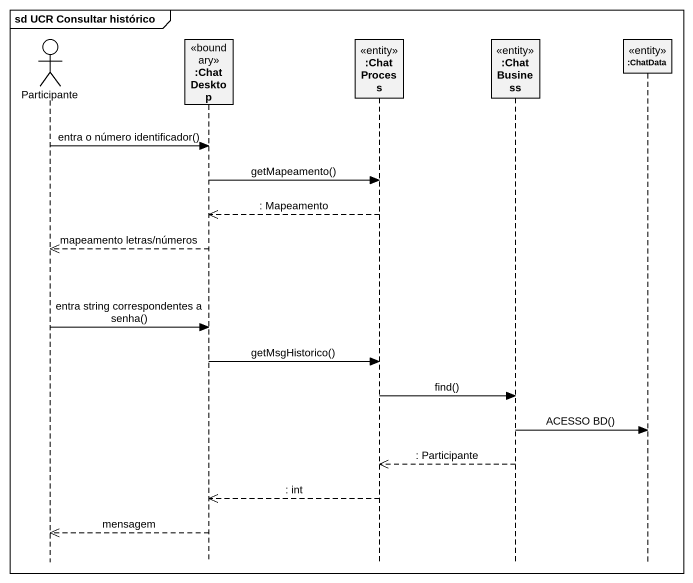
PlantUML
@startuml
mainframe sd UCR Consultar histórico
hide footbox
actor Participante
participant ":ChatDesktop" as ChatDesktop <<boundary>>
participant ":ChatProcess" as ChatProcess <<entity>>
participant ":ChatBusiness" as ChatBusiness <<entity>>
participant ":ChatData" as ChatData <<entity>>

Participante -> ChatDesktop : entra o número identificador()
ChatDesktop -> ChatProcess : getMapeamento()
ChatProcess -->> ChatDesktop : : Mapeamento
ChatDesktop -->> Participante : mapeamento letras/números
Participante -> ChatDesktop : entra string correspondentes a senha()
ChatDesktop -> ChatProcess : getMsgHistorico()
ChatProcess -> ChatBusiness : find()
ChatBusiness -> ChatData : ACESSO BD()
ChatBusiness -->> ChatProcess : : Participante
ChatProcess -->> ChatDesktop : : int
ChatDesktop -->> Participante : mensagem
@enduml
